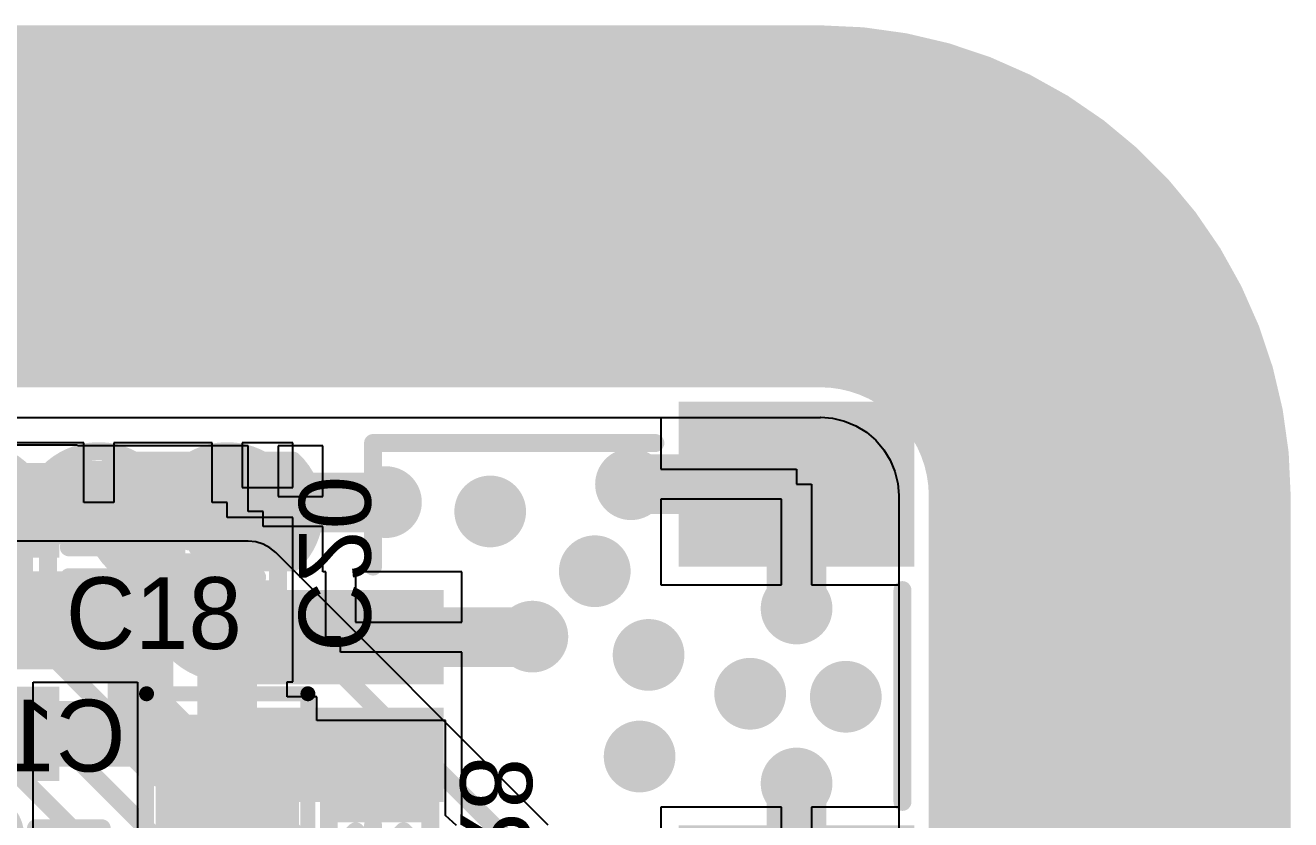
# Model space of a CAD drawing. Extents: x 122.9 to 153, y 141.4 to 165.6.
# Drawn here: x 142.27 to 153.03, y 158.84 to 165.59 of the extents above; entities that cross this region are included whole.
import ezdxf

# ---------------------------------------------------------------- set-up
doc = ezdxf.new("R2010")
doc.units = 0
doc.layers.get('0').update_dxf_attribs({"linetype": 'CONTINUOUS'})
for name, color, linetype in [('BOTTOMLAYER', 5, 'CONTINUOUS'), ('BOTTOMOVERLAY', 54, 'CONTINUOUS'), ('BOTTOMPASTE', 16, 'CONTINUOUS'), ('BOTTOMSOLDER', 6, 'CONTINUOUS'), ('KEEPOUTLAYER', 6, 'CONTINUOUS'), ('MECHANICAL1', 6, 'CONTINUOUS'), ('MECHANICAL2', 216, 'CONTINUOUS'), ('MIDLAYER1', 16, 'CONTINUOUS'), ('MIDLAYER2', 76, 'CONTINUOUS'), ('MULTILAYER', 9, 'CONTINUOUS'), ('TOPLAYER', 1, 'CONTINUOUS'), ('TOPOVERLAY', 2, 'CONTINUOUS'), ('TOPPASTE', 8, 'CONTINUOUS'), ('TOPSOLDER', 216, 'CONTINUOUS')]:
    doc.layers.add(name, color=color, linetype=linetype)

# ---------------------------------------------------------------- blocks, each defined once
blk = doc.blocks.new('C0402_B_22')
at = {"layer": 'BOTTOMLAYER'}
for points in [[(-0.761997, -0.3048), (-0.253997, -0.3048), (-0.761997, 0.3048), (-0.253997, 0.3048)], [(0.253997, -0.3048), (0.761997, -0.3048), (0.253997, 0.3048), (0.761997, 0.3048)]]:
    blk.add_solid(points, dxfattribs=at)
at = {"layer": 'BOTTOMOVERLAY', "const_width": 0.1524}
for points in [[(-0.762005, -0.431795, -0.413008), (-0.762005, 0.431795)], [(0.761995, 0.4318, -0.423003), (0.761995, -0.4318)]]:
    blk.add_lwpolyline(points, format="xyb", dxfattribs=at)
at = {"layer": 'BOTTOMOVERLAY', "const_width": 0.0762}
for points in [[(-0.800105, 0.431795, 1), (-0.723905, 0.431795, 1)], [(-0.800103, 0.431795, 1), (-0.723903, 0.431795, 1)], [(0.723895, 0.4318, 1), (0.800095, 0.4318, 1)], [(0.723903, 0.431797, 1), (0.800103, 0.431797, 1)], [(-0.1651, 0.253997, 1), (-0.0889, 0.253997, 1)], [(0.0889, 0.253997, 1), (0.1651, 0.253997, 1)], [(-0.1651, -0.254, 1), (-0.0889, -0.254, 1)], [(0.0889, -0.254, 1), (0.1651, -0.254, 1)], [(-0.800105, -0.431795, 1), (-0.723905, -0.431795, 1)], [(-0.8001, -0.431792, 1), (-0.7239, -0.431792, 1)], [(0.723895, -0.4318, 1), (0.800095, -0.4318, 1)], [(0.723903, -0.431792, 1), (0.800103, -0.431792, 1)]]:
    blk.add_lwpolyline(points, format="xyb", close=True, dxfattribs=at)
at = {"layer": 'BOTTOMOVERLAY', "const_width": 0.1524}
for points in [[(0.762003, 0.431797), (-0.762003, 0.431795)], [(-0.127, 0.253997), (-0.127, -0.254)], [(0.127, 0.253997), (0.127, -0.254)], [(-0.762, -0.431792), (0.762003, -0.431792)]]:
    blk.add_lwpolyline(points, dxfattribs=at)
at = {"layer": 'BOTTOMPASTE'}
for points in [[(-0.761997, -0.3048), (-0.253997, -0.3048), (-0.761997, 0.3048), (-0.253997, 0.3048)], [(0.253997, -0.3048), (0.761997, -0.3048), (0.253997, 0.3048), (0.761997, 0.3048)]]:
    blk.add_solid(points, dxfattribs=at)
at = {"layer": 'BOTTOMSOLDER'}
for points in [[(-0.863597, -0.4064), (-0.152397, -0.4064), (-0.863597, 0.4064), (-0.152397, 0.4064)], [(0.152397, -0.4064), (0.863597, -0.4064), (0.152397, 0.4064), (0.863597, 0.4064)]]:
    blk.add_solid(points, dxfattribs=at)
blk = doc.blocks.new('C0402_B_24')
at = {"layer": 'BOTTOMLAYER'}
for points in [[(-0.761997, -0.3048), (-0.253997, -0.3048), (-0.761997, 0.3048), (-0.253997, 0.3048)], [(0.253997, -0.3048), (0.761997, -0.3048), (0.253997, 0.3048), (0.761997, 0.3048)]]:
    blk.add_solid(points, dxfattribs=at)
at = {"layer": 'BOTTOMOVERLAY', "const_width": 0.1524}
for points in [[(-0.762003, -0.431792, -0.413008), (-0.762003, 0.431797)], [(0.761995, 0.4318, -0.423003), (0.761995, -0.4318)]]:
    blk.add_lwpolyline(points, format="xyb", dxfattribs=at)
at = {"layer": 'BOTTOMOVERLAY', "const_width": 0.0762}
for points in [[(-0.800103, 0.431797, 1), (-0.723903, 0.431797, 1)], [(-0.8001, 0.4318, 1), (-0.7239, 0.4318, 1)], [(0.723895, 0.4318, 1), (0.800095, 0.4318, 1)], [(0.7239, 0.4318, 1), (0.8001, 0.4318, 1)], [(-0.1651, 0.254, 1), (-0.0889, 0.254, 1)], [(0.0889, 0.254, 1), (0.1651, 0.254, 1)], [(-0.1651, -0.253997, 1), (-0.0889, -0.253997, 1)], [(0.0889, -0.253997, 1), (0.1651, -0.253997, 1)], [(-0.800103, -0.431792, 1), (-0.723903, -0.431792, 1)], [(-0.8001, -0.431795, 1), (-0.7239, -0.431795, 1)], [(0.723895, -0.4318, 1), (0.800095, -0.4318, 1)], [(0.7239, -0.431795, 1), (0.8001, -0.431795, 1)]]:
    blk.add_lwpolyline(points, format="xyb", close=True, dxfattribs=at)
at = {"layer": 'BOTTOMOVERLAY', "const_width": 0.1524}
for points in [[(-0.762, 0.4318), (0.762, 0.4318)], [(-0.127, 0.254), (-0.127, -0.253997)], [(0.127, 0.254), (0.127, -0.253997)], [(-0.762, -0.431795), (0.762, -0.431795)]]:
    blk.add_lwpolyline(points, dxfattribs=at)
at = {"layer": 'BOTTOMPASTE'}
for points in [[(-0.761997, -0.3048), (-0.253997, -0.3048), (-0.761997, 0.3048), (-0.253997, 0.3048)], [(0.253997, -0.3048), (0.761997, -0.3048), (0.253997, 0.3048), (0.761997, 0.3048)]]:
    blk.add_solid(points, dxfattribs=at)
at = {"layer": 'BOTTOMSOLDER'}
for points in [[(-0.863597, -0.4064), (-0.152397, -0.4064), (-0.863597, 0.4064), (-0.152397, 0.4064)], [(0.152397, -0.4064), (0.863597, -0.4064), (0.152397, 0.4064), (0.863597, 0.4064)]]:
    blk.add_solid(points, dxfattribs=at)
blk = doc.blocks.new('C0402_B_29')
at = {"layer": 'BOTTOMLAYER'}
for points in [[(-0.761997, -0.3048), (-0.253997, -0.3048), (-0.761997, 0.3048), (-0.253997, 0.3048)], [(0.253995, -0.3048), (0.761995, -0.3048), (0.253995, 0.3048), (0.761995, 0.3048)]]:
    blk.add_solid(points, dxfattribs=at)
at = {"layer": 'BOTTOMOVERLAY', "const_width": 0.1524}
for points in [[(-0.762008, -0.431792, -0.413008), (-0.762008, 0.431797)], [(0.761995, 0.431803, -0.423003), (0.761995, -0.431797)]]:
    blk.add_lwpolyline(points, format="xyb", dxfattribs=at)
at = {"layer": 'BOTTOMOVERLAY', "const_width": 0.0762}
for points in [[(-0.800108, 0.431797, 1), (-0.723908, 0.431797, 1)], [(-0.800103, 0.4318, 1), (-0.723903, 0.4318, 1)], [(0.723892, 0.4318, 1), (0.800092, 0.4318, 1)], [(0.723895, 0.431803, 1), (0.800095, 0.431803, 1)], [(-0.1651, 0.254, 1), (-0.0889, 0.254, 1)], [(0.088903, 0.254, 1), (0.165103, 0.254, 1)], [(-0.1651, -0.254, 1), (-0.0889, -0.254, 1)], [(0.088903, -0.254, 1), (0.165103, -0.254, 1)], [(-0.800108, -0.431792, 1), (-0.723908, -0.431792, 1)], [(-0.8001, -0.431792, 1), (-0.7239, -0.431792, 1)], [(0.723895, -0.431797, 1), (0.800095, -0.431797, 1)], [(0.7239, -0.431792, 1), (0.8001, -0.431792, 1)]]:
    blk.add_lwpolyline(points, format="xyb", close=True, dxfattribs=at)
at = {"layer": 'BOTTOMOVERLAY', "const_width": 0.1524}
for points in [[(-0.762003, 0.4318), (0.761992, 0.4318)], [(-0.127, 0.254), (-0.127, -0.254)], [(0.127003, 0.254), (0.127003, -0.254)], [(-0.762, -0.431792), (0.762, -0.431792)]]:
    blk.add_lwpolyline(points, dxfattribs=at)
at = {"layer": 'BOTTOMPASTE'}
for points in [[(-0.761997, -0.3048), (-0.253997, -0.3048), (-0.761997, 0.3048), (-0.253997, 0.3048)], [(0.253995, -0.3048), (0.761995, -0.3048), (0.253995, 0.3048), (0.761995, 0.3048)]]:
    blk.add_solid(points, dxfattribs=at)
at = {"layer": 'BOTTOMSOLDER'}
for points in [[(-0.863597, -0.4064), (-0.152397, -0.4064), (-0.863597, 0.4064), (-0.152397, 0.4064)], [(0.152395, -0.4064), (0.863595, -0.4064), (0.152395, 0.4064), (0.863595, 0.4064)]]:
    blk.add_solid(points, dxfattribs=at)
blk = doc.blocks.new('L0603_B_36')
at = {"layer": 'BOTTOMLAYER'}
for points in [[(-1.2192, -0.508), (-0.3048, -0.508), (-1.2192, 0.508), (-0.3048, 0.508)], [(0.3048, -0.508), (1.2192, -0.508), (0.3048, 0.508), (1.2192, 0.508)]]:
    blk.add_solid(points, dxfattribs=at)
at = {"layer": 'BOTTOMOVERLAY', "const_width": 0.127}
for points in [[(-1.4986, -0.6858), (-1.4986, 0.685805)], [(-0.253997, 0.685803), (-1.4986, 0.685805)], [(0.254, 0.685803), (1.4986, 0.685805)], [(1.4986, -0.6858), (1.4986, 0.685805)], [(-0.254, -0.6858), (-1.4986, -0.6858)], [(1.4986, -0.6858), (0.254003, -0.6858)]]:
    blk.add_lwpolyline(points, dxfattribs=at)
at = {"layer": 'BOTTOMOVERLAY'}
for points, const_width in [([(-1.53035, 0.685805, 1), (-1.46685, 0.685805, 1)], 0.0635), ([(-1.53035, 0.685805, 1), (-1.46685, 0.685805, 1)], 0.0635), ([(-0.285747, 0.685803, 1), (-0.222247, 0.685803, 1)], 0.0635), ([(0.22225, 0.685803, 1), (0.28575, 0.685803, 1)], 0.0635), ([(1.46685, 0.685805, 1), (1.53035, 0.685805, 1)], 0.0635), ([(1.46685, 0.685805, 1), (1.53035, 0.685805, 1)], 0.0635), ([(0.083843, 0.268508, 1), (0.160043, 0.268508, 1)], 0.0762), ([(0.083843, 0.031486, 1), (0.160043, 0.031486, 1)], 0.0762), ([(0.083843, -0.031488, 1), (0.160043, -0.031488, 1)], 0.0762), ([(0.083843, -0.268511, 1), (0.160043, -0.268511, 1)], 0.0762), ([(-1.53035, -0.6858, 1), (-1.46685, -0.6858, 1)], 0.0635), ([(-1.53035, -0.6858, 1), (-1.46685, -0.6858, 1)], 0.0635), ([(-0.28575, -0.6858, 1), (-0.22225, -0.6858, 1)], 0.0635), ([(0.222253, -0.6858, 1), (0.285753, -0.6858, 1)], 0.0635), ([(1.46685, -0.6858, 1), (1.53035, -0.6858, 1)], 0.0635), ([(1.46685, -0.6858, 1), (1.53035, -0.6858, 1)], 0.0635)]:
    blk.add_lwpolyline(points, format="xyb", close=True, dxfattribs=dict(at, const_width=const_width))
at = {"layer": 'BOTTOMOVERLAY', "const_width": 0.1524}
for points in [[(0.121943, 0.031486, -2.04157), (0.121943, 0.268508)], [(0.121943, -0.268511, -2.04157), (0.121943, -0.031488)]]:
    blk.add_lwpolyline(points, format="xyb", dxfattribs=at)
at = {"layer": 'BOTTOMPASTE'}
for points in [[(-1.2192, -0.508), (-0.3048, -0.508), (-1.2192, 0.508), (-0.3048, 0.508)], [(0.3048, -0.508), (1.2192, -0.508), (0.3048, 0.508), (1.2192, 0.508)]]:
    blk.add_solid(points, dxfattribs=at)
at = {"layer": 'BOTTOMSOLDER'}
for points in [[(-1.3208, -0.6096), (-0.2032, -0.6096), (-1.3208, 0.6096), (-0.2032, 0.6096)], [(0.2032, -0.6096), (1.3208, -0.6096), (0.2032, 0.6096), (1.3208, 0.6096)]]:
    blk.add_solid(points, dxfattribs=at)
blk = doc.blocks.new('R0402_B_39')
at = {"layer": 'BOTTOMLAYER'}
for points in [[(-0.762, -0.304803), (-0.254, -0.304803), (-0.762, 0.304797), (-0.254, 0.304797)], [(0.254, -0.304803), (0.762, -0.304803), (0.254, 0.304797), (0.762, 0.304797)]]:
    blk.add_solid(points, dxfattribs=at)
at = {"layer": 'BOTTOMOVERLAY', "const_width": 0.1524}
for points in [[(-0.888997, -0.431795), (-0.889, 0.431797)], [(0.889, 0.431797), (-0.889, 0.431797)], [(-0.0762, 0.203197), (0.1524, 0.431797)], [(0.888997, -0.431795), (0.889, 0.431797)], [(0.127, -0.000003), (-0.0762, 0.203197)], [(-0.0762, -0.203203), (0.127, -0.000003)], [(0.152397, -0.4318), (-0.0762, -0.203203)], [(0.888997, -0.431795), (-0.888997, -0.431795)]]:
    blk.add_lwpolyline(points, dxfattribs=at)
at = {"layer": 'BOTTOMOVERLAY', "const_width": 0.0762}
for points in [[(-0.9271, 0.431797, 1), (-0.8509, 0.431797, 1)], [(-0.9271, 0.431797, 1), (-0.8509, 0.431797, 1)], [(0.1143, 0.431797, 1), (0.1905, 0.431797, 1)], [(0.8509, 0.431797, 1), (0.9271, 0.431797, 1)], [(0.8509, 0.431797, 1), (0.9271, 0.431797, 1)], [(-0.1143, 0.203197, 1), (-0.0381, 0.203197, 1)], [(-0.1143, 0.203197, 1), (-0.0381, 0.203197, 1)], [(0.0889, -0.000003, 1), (0.1651, -0.000003, 1)], [(0.0889, -0.000003, 1), (0.1651, -0.000003, 1)], [(-0.1143, -0.203203, 1), (-0.0381, -0.203203, 1)], [(-0.1143, -0.203203, 1), (-0.0381, -0.203203, 1)], [(-0.927097, -0.431795, 1), (-0.850897, -0.431795, 1)], [(-0.927097, -0.431795, 1), (-0.850897, -0.431795, 1)], [(0.114297, -0.4318, 1), (0.190497, -0.4318, 1)], [(0.850897, -0.431795, 1), (0.927097, -0.431795, 1)], [(0.850897, -0.431795, 1), (0.927097, -0.431795, 1)]]:
    blk.add_lwpolyline(points, format="xyb", close=True, dxfattribs=at)
at = {"layer": 'BOTTOMPASTE'}
for points in [[(-0.762, -0.304803), (-0.254, -0.304803), (-0.762, 0.304797), (-0.254, 0.304797)], [(0.254, -0.304803), (0.762, -0.304803), (0.254, 0.304797), (0.762, 0.304797)]]:
    blk.add_solid(points, dxfattribs=at)
at = {"layer": 'BOTTOMSOLDER'}
for points in [[(-0.8636, -0.406403), (-0.1524, -0.406403), (-0.8636, 0.406397), (-0.1524, 0.406397)], [(0.1524, -0.406403), (0.8636, -0.406403), (0.1524, 0.406397), (0.8636, 0.406397)]]:
    blk.add_solid(points, dxfattribs=at)
blk = doc.blocks.new('SOT23_5_44')
at = {"layer": 'TOPLAYER'}
for points in [[(-1.899996, 1.25), (-1.899996, 0.650001), (-0.899998, 1.25), (-0.899998, 0.650001)], [(0.899998, 1.25), (0.899998, 0.650001), (1.899996, 1.25), (1.899996, 0.650001)], [(-1.899996, 0.299999), (-1.899996, -0.299999), (-0.899998, 0.299999), (-0.899998, -0.299999)], [(-1.899996, -0.650001), (-1.899996, -1.25), (-0.899998, -0.650001), (-0.899998, -1.25)], [(0.899998, -0.650001), (0.899998, -1.25), (1.899996, -0.650001), (1.899996, -1.25)]]:
    blk.add_solid(points, dxfattribs=at)
at = {"layer": 'TOPOVERLAY'}
for points, const_width in [([(-1.143, 1.8034, 1), (-1.6002, 1.8034, 1)], 0.2), ([(-1.6502, 1.8034, 1), (-1.5502, 1.8034, 1)], 0.1), ([(-1.193, 1.8034, 1), (-1.093, 1.8034, 1)], 0.1), ([(-0.699999, 1.5, 1), (-0.599999, 1.5, 1)], 0.1), ([(-0.699999, 1.5, 1), (-0.599999, 1.5, 1)], 0.1), ([(0.599999, 1.5, 1), (0.699999, 1.5, 1)], 0.1), ([(0.599999, 1.5, 1), (0.699999, 1.5, 1)], 0.1), ([(-0.699999, -1.5, 1), (-0.599999, -1.5, 1)], 0.1), ([(-0.699999, -1.5, 1), (-0.599999, -1.5, 1)], 0.1), ([(0.599999, -1.5, 1), (0.699999, -1.5, 1)], 0.1), ([(0.599999, -1.5, 1), (0.699999, -1.5, 1)], 0.1)]:
    blk.add_lwpolyline(points, format="xyb", close=True, dxfattribs=dict(at, const_width=const_width))
at = {"layer": 'TOPOVERLAY', "const_width": 0.2}
for points in [[(0.649999, 1.5), (-0.649999, 1.5)], [(-0.649999, 1.5), (-0.649999, -1.5)], [(0.649999, 1.5), (0.649999, -1.5)], [(0.649999, -1.5), (-0.649999, -1.5)]]:
    blk.add_lwpolyline(points, dxfattribs=at)
at = {"layer": 'TOPPASTE'}
for points in [[(-1.899996, 1.25), (-1.899996, 0.650001), (-0.899998, 1.25), (-0.899998, 0.650001)], [(0.899998, 1.25), (0.899998, 0.650001), (1.899996, 1.25), (1.899996, 0.650001)], [(-1.899996, 0.299999), (-1.899996, -0.299999), (-0.899998, 0.299999), (-0.899998, -0.299999)], [(-1.899996, -0.650001), (-1.899996, -1.25), (-0.899998, -0.650001), (-0.899998, -1.25)], [(0.899998, -0.650001), (0.899998, -1.25), (1.899996, -0.650001), (1.899996, -1.25)]]:
    blk.add_solid(points, dxfattribs=at)
at = {"layer": 'TOPSOLDER'}
for points in [[(-2.001596, 1.3516), (-2.001596, 0.548401), (-0.798398, 1.3516), (-0.798398, 0.548401)], [(0.798398, 1.3516), (0.798398, 0.548401), (2.001596, 1.3516), (2.001596, 0.548401)], [(-2.001596, 0.401599), (-2.001596, -0.401599), (-0.798398, 0.401599), (-0.798398, -0.401599)], [(-2.001596, -0.548401), (-2.001596, -1.3516), (-0.798398, -0.548401), (-0.798398, -1.3516)], [(0.798398, -0.548401), (0.798398, -1.3516), (2.001596, -0.548401), (2.001596, -1.3516)]]:
    blk.add_solid(points, dxfattribs=at)
blk = doc.blocks.new('LED_0402_46')
at = {"layer": 'TOPLAYER'}
for points in [[(-0.761997, -0.3048), (-0.253997, -0.3048), (-0.761997, 0.3048), (-0.253997, 0.3048)], [(0.253997, -0.3048), (0.761997, -0.3048), (0.253997, 0.3048), (0.761997, 0.3048)]]:
    blk.add_solid(points, dxfattribs=at)
at = {"layer": 'TOPOVERLAY'}
for points, const_width in [([(-0.889, 0.4318), (-0.889, -0.4318)], 0.1524), ([(-0.3302, 0.4318), (-0.889, 0.4318)], 0.1524), ([(0.889, 0.4318), (0.3302, 0.4318)], 0.1524), ([(0.889, 0.4318), (0.889, -0.4318)], 0.1524), ([(-0.1016, 0.1778), (-0.1016, -0.1778)], 0.0762), ([(0.0889, -0.0127), (-0.1016, 0.1778)], 0.0762), ([(0.1016, 0.2032), (0.1016, 0)], 0.0762), ([(0.0889, 0.0127), (-0.1016, -0.1778)], 0.0762), ([(0.1016, 0), (0.1016, -0.2032)], 0.0762), ([(-0.3302, -0.4318), (-0.889, -0.4318)], 0.1524), ([(0.889, -0.4318), (0.3302, -0.4318)], 0.1524)]:
    blk.add_lwpolyline(points, dxfattribs=dict(at, const_width=const_width))
for points, const_width in [([(-0.9271, 0.4318, 1), (-0.8509, 0.4318, 1)], 0.0762), ([(-0.9271, 0.4318, 1), (-0.8509, 0.4318, 1)], 0.0762), ([(-0.3683, 0.4318, 1), (-0.2921, 0.4318, 1)], 0.0762), ([(0.2921, 0.4318, 1), (0.3683, 0.4318, 1)], 0.0762), ([(0.8509, 0.4318, 1), (0.9271, 0.4318, 1)], 0.0762), ([(0.8509, 0.4318, 1), (0.9271, 0.4318, 1)], 0.0762), ([(-0.12065, 0.1778, 1), (-0.08255, 0.1778, 1)], 0.0381), ([(-0.12065, 0.1778, 1), (-0.08255, 0.1778, 1)], 0.0381), ([(0.08255, 0.2032, 1), (0.12065, 0.2032, 1)], 0.0381), ([(0.06985, 0.0127, 1), (0.10795, 0.0127, 1)], 0.0381), ([(0.06985, -0.0127, 1), (0.10795, -0.0127, 1)], 0.0381), ([(0.08255, 0, 1), (0.12065, 0, 1)], 0.0381), ([(0.08255, 0, 1), (0.12065, 0, 1)], 0.0381), ([(-0.12065, -0.1778, 1), (-0.08255, -0.1778, 1)], 0.0381), ([(-0.12065, -0.1778, 1), (-0.08255, -0.1778, 1)], 0.0381), ([(0.08255, -0.2032, 1), (0.12065, -0.2032, 1)], 0.0381), ([(-0.9271, -0.4318, 1), (-0.8509, -0.4318, 1)], 0.0762), ([(-0.9271, -0.4318, 1), (-0.8509, -0.4318, 1)], 0.0762), ([(-0.3683, -0.4318, 1), (-0.2921, -0.4318, 1)], 0.0762), ([(0.2921, -0.4318, 1), (0.3683, -0.4318, 1)], 0.0762), ([(0.8509, -0.4318, 1), (0.9271, -0.4318, 1)], 0.0762), ([(0.8509, -0.4318, 1), (0.9271, -0.4318, 1)], 0.0762)]:
    blk.add_lwpolyline(points, format="xyb", close=True, dxfattribs=dict(at, const_width=const_width))
at = {"layer": 'TOPPASTE'}
for points in [[(-0.761997, -0.3048), (-0.253997, -0.3048), (-0.761997, 0.3048), (-0.253997, 0.3048)], [(0.253997, -0.3048), (0.761997, -0.3048), (0.253997, 0.3048), (0.761997, 0.3048)]]:
    blk.add_solid(points, dxfattribs=at)
at = {"layer": 'TOPSOLDER'}
for points in [[(-0.863597, -0.4064), (-0.152397, -0.4064), (-0.863597, 0.4064), (-0.152397, 0.4064)], [(0.152397, -0.4064), (0.863597, -0.4064), (0.152397, 0.4064), (0.863597, 0.4064)]]:
    blk.add_solid(points, dxfattribs=at)
blk = doc.blocks.new('C0402_49')
at = {"layer": 'TOPLAYER'}
for points in [[(-0.761997, -0.3048), (-0.253997, -0.3048), (-0.761997, 0.3048), (-0.253997, 0.3048)], [(0.253997, -0.3048), (0.761997, -0.3048), (0.253997, 0.3048), (0.761997, 0.3048)]]:
    blk.add_solid(points, dxfattribs=at)
at = {"layer": 'TOPOVERLAY', "const_width": 0.1524}
for points in [[(-0.762003, -0.431797, -0.413008), (-0.762003, 0.431792)], [(0.761995, 0.4318, -0.423003), (0.761995, -0.4318)]]:
    blk.add_lwpolyline(points, format="xyb", dxfattribs=at)
at = {"layer": 'TOPOVERLAY', "const_width": 0.0762}
for points in [[(-0.800103, 0.431792, 1), (-0.723903, 0.431792, 1)], [(-0.8001, 0.431795, 1), (-0.7239, 0.431795, 1)], [(0.723895, 0.4318, 1), (0.800095, 0.4318, 1)], [(0.7239, 0.431795, 1), (0.8001, 0.431795, 1)], [(-0.1651, 0.254, 1), (-0.0889, 0.254, 1)], [(0.0889, 0.254, 1), (0.1651, 0.254, 1)], [(-0.1651, -0.254, 1), (-0.0889, -0.254, 1)], [(0.0889, -0.254, 1), (0.1651, -0.254, 1)], [(-0.800103, -0.431797, 1), (-0.723903, -0.431797, 1)], [(-0.8001, -0.4318, 1), (-0.7239, -0.4318, 1)], [(0.723895, -0.4318, 1), (0.800095, -0.4318, 1)], [(0.7239, -0.4318, 1), (0.8001, -0.4318, 1)]]:
    blk.add_lwpolyline(points, format="xyb", close=True, dxfattribs=at)
at = {"layer": 'TOPOVERLAY', "const_width": 0.1524}
for points in [[(-0.762, 0.431795), (0.762, 0.431795)], [(-0.127, -0.254), (-0.127, 0.254)], [(0.127, -0.254), (0.127, 0.254)], [(-0.762, -0.4318), (0.762, -0.4318)]]:
    blk.add_lwpolyline(points, dxfattribs=at)
at = {"layer": 'TOPPASTE'}
for points in [[(-0.761997, -0.3048), (-0.253997, -0.3048), (-0.761997, 0.3048), (-0.253997, 0.3048)], [(0.253997, -0.3048), (0.761997, -0.3048), (0.253997, 0.3048), (0.761997, 0.3048)]]:
    blk.add_solid(points, dxfattribs=at)
at = {"layer": 'TOPSOLDER'}
for points in [[(-0.863597, -0.4064), (-0.152397, -0.4064), (-0.863597, 0.4064), (-0.152397, 0.4064)], [(0.152397, -0.4064), (0.863597, -0.4064), (0.152397, 0.4064), (0.863597, 0.4064)]]:
    blk.add_solid(points, dxfattribs=at)
blk = doc.blocks.new('SIP2PL_1MM_SMT_50')
at = {"layer": 'TOPLAYER'}
for points in [[(-2.399998, 1.100003), (-1.2, 1.100003), (-2.399998, 2.899999), (-1.2, 2.899999)], [(1.2, 1.100003), (2.399998, 1.100003), (1.2, 2.899999), (2.399998, 2.899999)], [(-0.799998, -2.649997), (-0.2, -2.649997), (-0.799998, -1.099998), (-0.2, -1.099998)], [(0.200002, -2.65), (0.800001, -2.65), (0.200002, -1.1), (0.800001, -1.1)]]:
    blk.add_solid(points, dxfattribs=at)
at = {"layer": 'TOPOVERLAY', "const_width": 0.1524}
for points in [[(0.900001, 2.899999), (-0.900001, 2.899999)], [(-2.150001, -1.599999), (-2.150001, 0.800003)], [(2.150001, -1.599999), (2.150001, 0.800003)], [(-1.1, -1.599999), (-2.150001, -1.599999)], [(2.150001, -1.599999), (1.1, -1.599999)]]:
    blk.add_lwpolyline(points, dxfattribs=at)
at = {"layer": 'TOPOVERLAY'}
for points, const_width in [([(-0.938101, 2.899999, 1), (-0.861901, 2.899999, 1)], 0.0762), ([(0.861901, 2.899999, 1), (0.938101, 2.899999, 1)], 0.0762), ([(-2.188101, 0.800003, 1), (-2.111901, 0.800003, 1)], 0.0762), ([(2.111901, 0.800003, 1), (2.188101, 0.800003, 1)], 0.0762), ([(-2.188101, -1.599999, 1), (-2.111901, -1.599999, 1)], 0.0762), ([(-2.188101, -1.599999, 1), (-2.111901, -1.599999, 1)], 0.0762), ([(-1.1381, -1.599999, 1), (-1.0619, -1.599999, 1)], 0.0762), ([(1.0619, -1.599999, 1), (1.1381, -1.599999, 1)], 0.0762), ([(2.111901, -1.599999, 1), (2.188101, -1.599999, 1)], 0.0762), ([(2.111901, -1.599999, 1), (2.188101, -1.599999, 1)], 0.0762), ([(2.0828, -2.3114, 1), (1.282802, -2.3114, 1)], 0.2), ([(1.232802, -2.3114, 1), (1.332801, -2.3114, 1)], 0.1), ([(2.0328, -2.3114, 1), (2.1328, -2.3114, 1)], 0.1)]:
    blk.add_lwpolyline(points, format="xyb", close=True, dxfattribs=dict(at, const_width=const_width))
at = {"layer": 'TOPPASTE'}
for points in [[(-2.399998, 1.100003), (-1.2, 1.100003), (-2.399998, 2.899999), (-1.2, 2.899999)], [(1.2, 1.100003), (2.399998, 1.100003), (1.2, 2.899999), (2.399998, 2.899999)], [(-0.799998, -2.649997), (-0.2, -2.649997), (-0.799998, -1.099998), (-0.2, -1.099998)], [(0.200002, -2.65), (0.800001, -2.65), (0.200002, -1.1), (0.800001, -1.1)]]:
    blk.add_solid(points, dxfattribs=at)
at = {"layer": 'TOPSOLDER'}
for points in [[(-2.501598, 0.998403), (-1.0984, 0.998403), (-2.501598, 3.001599), (-1.0984, 3.001599)], [(1.0984, 0.998403), (2.501598, 0.998403), (1.0984, 3.001599), (2.501598, 3.001599)], [(-0.901598, -2.751597), (-0.0984, -2.751597), (-0.901598, -0.998398), (-0.0984, -0.998398)], [(0.098402, -2.7516), (0.901601, -2.7516), (0.098402, -0.9984), (0.901601, -0.9984)]]:
    blk.add_solid(points, dxfattribs=at)

msp = doc.modelspace()

# ---------------------------------------------------------------- linework, layer by layer
at = {"layer": 'BOTTOMLAYER'}
for p, q in [((130.026001, 162.258205), (149.026001, 162.258205)), ((149.026001, 162.258205), (149.032323, 162.258827)), ((149.032323, 162.258827), (149.130708, 162.251085)), ((149.130708, 162.251085), (149.232833, 162.226567)), ((149.232833, 162.226567), (149.329866, 162.186374)), ((149.329866, 162.186374), (149.419419, 162.131494)), ((149.419419, 162.131494), (149.499284, 162.063285)), ((142.767401, 162.042599), (141.954601, 162.042599)), ((142.767401, 161.534345), (142.767401, 162.042599)), ((143.453201, 162.042599), (143.021401, 162.042599)), ((143.021401, 162.042599), (143.021401, 161.534345)), ((143.453201, 162.042597), (143.453201, 162.042599)), ((143.859601, 162.042597), (143.453201, 162.042597)), ((143.859601, 161.534343), (143.859601, 162.042597)), ((144.545401, 162.042597), (144.113601, 162.042597)), ((144.113601, 162.042597), (144.113601, 161.661597)), ((144.545401, 161.661597), (144.545401, 162.042597)), ((149.499284, 162.063285), (149.567494, 161.98342)), ((149.567494, 161.98342), (149.622373, 161.893867)), ((149.622373, 161.893867), (149.662566, 161.796834)), ((149.662566, 161.796834), (149.687084, 161.694708)), ((144.113601, 161.661597), (144.545401, 161.661597)), ((149.687084, 161.694708), (149.694826, 161.596324)), ((149.694826, 161.596324), (149.694204, 161.590002)), ((149.694204, 161.590002), (149.694204, 155.758797)), ((143.021401, 161.534345), (142.767401, 161.534345)), ((143.986347, 161.534343), (143.859601, 161.534343)), ((143.986347, 161.407597), (143.986347, 161.534343)), ((144.545401, 161.407597), (143.986347, 161.407597)), ((144.545401, 161.026597), (144.545401, 161.407597)), ((144.545401, 160.010605), (144.545401, 161.026597)), ((142.338059, 158.562058), (142.338059, 160.008146)), ((142.338059, 160.008146), (143.224598, 160.008146)), ((143.224598, 160.008146), (143.224598, 159.883599)), ((144.497059, 159.883602), (144.497059, 160.010605)), ((144.497059, 160.010605), (144.545401, 160.010605)), ((143.224598, 159.883599), (143.224601, 159.883599)), ((143.224601, 159.883599), (143.224601, 158.461205)), ((144.748601, 159.883602), (144.497059, 159.883602)), ((144.748601, 159.680402), (144.748601, 159.883602)), ((145.840798, 159.680402), (144.748601, 159.680402)), ((145.840798, 158.875664), (145.840798, 159.680402)), ((145.9349, 158.790373), (145.840798, 158.875664))]:
    msp.add_line(p, q, dxfattribs=at)
for points, const_width in [([(147.2662, 161.690002, 1), (147.571, 161.690002, 1)], 0.3048), ([(142.767401, 161.534599, 1), (143.021401, 161.534599, 1)], 0.254), ([(142.767401, 161.534599, 1), (143.021401, 161.534599, 1)], 0.254), ([(143.859598, 161.534599, 1), (144.113598, 161.534599, 1)], 0.254), ([(143.859598, 161.534599, 1), (144.113598, 161.534599, 1)], 0.254), ([(143.859601, 161.534597, 1), (144.113601, 161.534597, 1)], 0.254), ([(143.859601, 161.534597, 1), (144.113601, 161.534597, 1)], 0.254), ([(145.1834, 161.537602, 1), (145.4882, 161.537602, 1)], 0.3048), ([(145.205795, 161.534597, 1), (145.459795, 161.534597, 1)], 0.254), ([(145.205795, 161.534597, 1), (145.459795, 161.534597, 1)], 0.254), ([(145.205801, 161.534602, 1), (145.459801, 161.534602, 1)], 0.254), ([(146.069401, 161.458402, 1), (146.374201, 161.458402, 1)], 0.3048), ([(146.958401, 160.950402, 1), (147.263201, 160.950402, 1)], 0.3048), ([(148.673602, 160.633603, 1), (148.978402, 160.633603, 1)], 0.3048), ([(142.767401, 160.518605, 1), (143.021401, 160.518605, 1)], 0.254), ([(142.767401, 160.518605, 1), (143.021401, 160.518605, 1)], 0.254), ([(143.859601, 160.518605, 1), (144.113601, 160.518605, 1)], 0.254), ([(143.859601, 160.518605, 1), (144.113601, 160.518605, 1)], 0.254), ([(146.428, 160.394602, 1), (146.7328, 160.394602, 1)], 0.3048), ([(147.415601, 160.239202, 1), (147.720401, 160.239202, 1)], 0.3048), ([(148.279201, 159.909002, 1), (148.584001, 159.909002, 1)], 0.3048), ([(149.092001, 159.883602, 1), (149.396801, 159.883602, 1)], 0.3048), ([(147.339401, 159.375602, 1), (147.644201, 159.375602, 1)], 0.3048), ([(143.859601, 159.172402, 1), (144.113601, 159.172402, 1)], 0.254), ([(148.673602, 159.146403, 1), (148.978402, 159.146403, 1)], 0.3048), ([(143.910401, 159.172402, 1), (144.062801, 159.172402, 1)], 0.1524), ([(145.205798, 159.172402, 1), (145.358198, 159.172402, 1)], 0.1524)]:
    msp.add_lwpolyline(points, format="xyb", close=True, dxfattribs=dict(at, const_width=const_width))
for points, const_width in [([(141.827601, 161.534599), (142.894401, 161.534599)], 0.508), ([(142.894401, 161.534599), (143.986598, 161.534599)], 0.508), ([(143.986598, 161.534599), (143.986601, 161.534597)], 0.508), ([(143.986601, 161.534597), (145.332795, 161.534597)], 0.508), ([(145.332795, 161.534597), (145.332801, 161.534602)], 0.508), ([(141.827601, 160.518605), (142.894401, 160.518605)], 0.508), ([(142.894401, 160.518605), (143.986601, 160.518605)], 0.508), ([(143.986601, 159.172402), (143.986601, 160.518605)], 0.508), ([(143.986601, 159.172402), (145.281998, 159.172402)], 0.3048)]:
    msp.add_lwpolyline(points, dxfattribs=dict(at, const_width=const_width))
at = {"layer": 'KEEPOUTLAYER', "const_width": 0.1524}
for points in [[(130.026001, 162.590002), (149.026001, 162.590002)], [(150.026002, 148.590003), (150.026002, 161.590002)]]:
    msp.add_lwpolyline(points, dxfattribs=at)
at = {"layer": 'KEEPOUTLAYER', "const_width": 0.0762}
for points in [[(148.987901, 162.590002, 1), (149.064101, 162.590002, 1)], [(148.987901, 162.590002, 1), (149.064101, 162.590002, 1)], [(149.987902, 161.590002, 1), (150.064102, 161.590002, 1)], [(149.987902, 161.590002, 1), (150.064102, 161.590002, 1)]]:
    msp.add_lwpolyline(points, format="xyb", close=True, dxfattribs=at)
at = {"layer": 'KEEPOUTLAYER', "const_width": 0.1524}
msp.add_lwpolyline([(149.026001, 162.590002, -0.414214), (150.026002, 161.590002)], format="xyb", dxfattribs=at)
at = {"layer": 'MECHANICAL1', "const_width": 0.1524}
for points in [[(130.026001, 162.590002), (149.026001, 162.590002)], [(150.026002, 148.590003), (150.026002, 161.590002)]]:
    msp.add_lwpolyline(points, dxfattribs=at)
at = {"layer": 'MECHANICAL1', "const_width": 0.0762}
for points in [[(148.987901, 162.590002, 1), (149.064101, 162.590002, 1)], [(148.987901, 162.590002, 1), (149.064101, 162.590002, 1)], [(149.987902, 161.590002, 1), (150.064102, 161.590002, 1)], [(149.987902, 161.590002, 1), (150.064102, 161.590002, 1)]]:
    msp.add_lwpolyline(points, format="xyb", close=True, dxfattribs=at)
at = {"layer": 'MECHANICAL1', "const_width": 0.1524}
msp.add_lwpolyline([(149.026001, 162.590002, -0.414214), (150.026002, 161.590002)], format="xyb", dxfattribs=at)
at = {"layer": 'MECHANICAL2', "const_width": 2.999999}
for points in [[(142.026, 164.090002), (149.026001, 164.090002)], [(151.526001, 157.590002), (151.526001, 161.590002)]]:
    msp.add_lwpolyline(points, dxfattribs=at)
at = {"layer": 'MECHANICAL2', "const_width": 1.5}
for points in [[(141.276001, 164.090002, 1), (142.775998, 164.090002, 1)], [(148.276003, 164.090002, 1), (149.776, 164.090002, 1)], [(148.276003, 164.090002, 1), (149.776, 164.090002, 1)], [(150.776003, 161.590002, 1), (152.276, 161.590002, 1)], [(150.776003, 161.590002, 1), (152.276, 161.590002, 1)], [(150.776003, 157.590002, 1), (152.276, 157.590002, 1)]]:
    msp.add_lwpolyline(points, format="xyb", close=True, dxfattribs=at)
at = {"layer": 'MECHANICAL2', "const_width": 2.999999}
msp.add_lwpolyline([(149.026001, 164.090002, -0.414214), (151.526001, 161.590002)], format="xyb", dxfattribs=at)
at = {"layer": 'MIDLAYER1'}
for p, q in [((130.026001, 162.258205), (149.026001, 162.258205)), ((149.026001, 162.258205), (149.032323, 162.258827)), ((149.032323, 162.258827), (149.130708, 162.251085)), ((149.130708, 162.251085), (149.232833, 162.226567)), ((149.232833, 162.226567), (149.329866, 162.186374)), ((149.329866, 162.186374), (149.419419, 162.131494)), ((149.419419, 162.131494), (149.499284, 162.063285)), ((149.499284, 162.063285), (149.567494, 161.98342)), ((149.567494, 161.98342), (149.622373, 161.893867)), ((149.622373, 161.893867), (149.662566, 161.796834)), ((149.662566, 161.796834), (149.687084, 161.694708)), ((149.687084, 161.694708), (149.694826, 161.596324)), ((149.694826, 161.596324), (149.694204, 161.590002)), ((149.694204, 161.590002), (149.694204, 155.758797))]:
    msp.add_line(p, q, dxfattribs=at)
at = {"layer": 'MIDLAYER1', "const_width": 0.3048}
for points in [[(147.2662, 161.690002, 1), (147.571, 161.690002, 1)], [(145.1834, 161.537602, 1), (145.4882, 161.537602, 1)], [(146.069401, 161.458402, 1), (146.374201, 161.458402, 1)], [(146.958401, 160.950402, 1), (147.263201, 160.950402, 1)], [(148.673602, 160.633603, 1), (148.978402, 160.633603, 1)], [(146.428, 160.394602, 1), (146.7328, 160.394602, 1)], [(147.415601, 160.239202, 1), (147.720401, 160.239202, 1)], [(148.279201, 159.909002, 1), (148.584001, 159.909002, 1)], [(149.092001, 159.883602, 1), (149.396801, 159.883602, 1)], [(147.339401, 159.375602, 1), (147.644201, 159.375602, 1)], [(148.673602, 159.146403, 1), (148.978402, 159.146403, 1)]]:
    msp.add_lwpolyline(points, format="xyb", close=True, dxfattribs=at)
at = {"layer": 'MIDLAYER2'}
for p, q in [((130.026001, 162.258205), (149.026001, 162.258205)), ((149.026001, 162.258205), (149.032323, 162.258827)), ((149.032323, 162.258827), (149.130708, 162.251085)), ((149.130708, 162.251085), (149.232833, 162.226567)), ((149.232833, 162.226567), (149.329866, 162.186374)), ((149.329866, 162.186374), (149.419419, 162.131494)), ((149.419419, 162.131494), (149.499284, 162.063285)), ((149.499284, 162.063285), (149.567494, 161.98342)), ((149.567494, 161.98342), (149.622373, 161.893867)), ((149.622373, 161.893867), (149.662566, 161.796834)), ((149.662566, 161.796834), (149.687084, 161.694708)), ((149.687084, 161.694708), (149.694826, 161.596324)), ((149.694826, 161.596324), (149.694204, 161.590002)), ((149.694204, 161.590002), (149.694204, 155.758797)), ((144.164401, 161.206), (141.575701, 161.206)), ((144.22913, 161.199624), (144.164401, 161.206)), ((144.291375, 161.180742), (144.22913, 161.199624)), ((144.348738, 161.150082), (144.291375, 161.180742)), ((144.399018, 161.108819), (144.348738, 161.150082)), ((146.715292, 158.792542), (144.399018, 161.108819))]:
    msp.add_line(p, q, dxfattribs=at)
for points, const_width in [([(147.2662, 161.690002, 1), (147.571, 161.690002, 1)], 0.3048), ([(145.1834, 161.537602, 1), (145.4882, 161.537602, 1)], 0.3048), ([(146.069401, 161.458402, 1), (146.374201, 161.458402, 1)], 0.3048), ([(146.958401, 160.950402, 1), (147.263201, 160.950402, 1)], 0.3048), ([(144.126301, 160.874202, 1), (144.202501, 160.874202, 1)], 0.0762), ([(144.126301, 160.874202, 1), (144.202501, 160.874202, 1)], 0.0762), ([(148.673602, 160.633603, 1), (148.978402, 160.633603, 1)], 0.3048), ([(146.428, 160.394602, 1), (146.7328, 160.394602, 1)], 0.3048), ([(142.703901, 160.544002, 1), (142.780101, 160.544002, 1)], 0.0762), ([(142.703901, 160.544002, 1), (142.780101, 160.544002, 1)], 0.0762), ([(147.415601, 160.239202, 1), (147.720401, 160.239202, 1)], 0.3048), ([(142.475301, 160.213802, 1), (142.551501, 160.213802, 1)], 0.0762), ([(142.475301, 160.213802, 1), (142.551501, 160.213802, 1)], 0.0762), ([(148.279201, 159.909002, 1), (148.584001, 159.909002, 1)], 0.3048), ([(149.092001, 159.883602, 1), (149.396801, 159.883602, 1)], 0.3048), ([(147.339401, 159.375602, 1), (147.644201, 159.375602, 1)], 0.3048), ([(148.673602, 159.146403, 1), (148.978402, 159.146403, 1)], 0.3048)]:
    msp.add_lwpolyline(points, format="xyb", close=True, dxfattribs=dict(at, const_width=const_width))
at = {"layer": 'MIDLAYER2', "const_width": 0.1524}
for points in [[(134.360001, 160.874202), (144.164401, 160.874202)], [(144.164401, 160.874202), (146.704401, 158.334202)], [(134.766401, 160.544002), (142.742001, 160.544002)], [(142.742001, 160.544002), (146.272601, 157.013402)], [(135.096601, 160.213802), (142.513401, 160.213802)], [(142.513401, 160.213802), (145.815401, 156.911802)], [(142.183201, 159.883602), (145.358201, 156.708602)], [(142.183201, 159.248602), (144.901001, 156.530802)]]:
    msp.add_lwpolyline(points, dxfattribs=at)
at = {"layer": 'MULTILAYER', "const_width": 0.3048}
for points in [[(147.2662, 161.690002, 1), (147.571, 161.690002, 1)], [(145.1834, 161.537602, 1), (145.4882, 161.537602, 1)], [(146.069401, 161.458402, 1), (146.374201, 161.458402, 1)], [(146.958401, 160.950402, 1), (147.263201, 160.950402, 1)], [(148.673602, 160.633603, 1), (148.978402, 160.633603, 1)], [(146.428, 160.394602, 1), (146.7328, 160.394602, 1)], [(147.415601, 160.239202, 1), (147.720401, 160.239202, 1)], [(148.279201, 159.909002, 1), (148.584001, 159.909002, 1)], [(149.092001, 159.883602, 1), (149.396801, 159.883602, 1)], [(147.339401, 159.375602, 1), (147.644201, 159.375602, 1)], [(148.673602, 159.146403, 1), (148.978402, 159.146403, 1)]]:
    msp.add_lwpolyline(points, format="xyb", close=True, dxfattribs=at)
at = {"layer": 'TOPLAYER'}
for p, q in [((130.026001, 162.258205), (147.672003, 162.258205)), ((147.672003, 162.258205), (147.672003, 161.817002)), ((142.711597, 162.022602), (141.203599, 162.022602)), ((142.716997, 162.017205), (142.711597, 162.022605)), ((142.711597, 162.022605), (142.711597, 162.022602)), ((142.767406, 162.017205), (142.716997, 162.017205)), ((142.767406, 162.017202), (142.767406, 162.017205)), ((144.164398, 162.017202), (142.767406, 162.017202)), ((144.164398, 161.458148), (144.164398, 162.017202)), ((144.799398, 162.017202), (144.418398, 162.017202)), ((144.418398, 162.017202), (144.418398, 161.585402)), ((144.799398, 161.585402), (144.799398, 162.017202)), ((147.672003, 161.817002), (148.826256, 161.817002)), ((148.826256, 161.817002), (148.826256, 161.690256)), ((148.826256, 161.690256), (148.953002, 161.690256)), ((148.953002, 161.690256), (148.953002, 160.836003)), ((144.418398, 161.585402), (144.799398, 161.585402)), ((148.699002, 161.563002), (147.672003, 161.563002)), ((147.672003, 161.563002), (147.672003, 160.836003)), ((148.699002, 160.836003), (148.699002, 161.563002)), ((144.291144, 161.458148), (144.164398, 161.458148)), ((144.291144, 161.331402), (144.291144, 161.458148)), ((144.799398, 161.331402), (144.291144, 161.331402)), ((144.799398, 160.944001), (144.799398, 161.331402)), ((144.824003, 160.944001), (144.799398, 160.944001)), ((144.824003, 160.389748), (144.824003, 160.944001)), ((145.980003, 160.944001), (145.078003, 160.944001)), ((145.078003, 160.944001), (145.078003, 160.517002)), ((145.980003, 160.517002), (145.980003, 160.944001)), ((147.672003, 160.836003), (148.699002, 160.836003)), ((148.953002, 160.836003), (149.694204, 160.836003)), ((149.694204, 160.836003), (149.694204, 158.944003)), ((145.078003, 160.517002), (145.980003, 160.517002)), ((144.950749, 160.389748), (144.824003, 160.389748)), ((144.950749, 160.263002), (144.950749, 160.389748)), ((145.980003, 160.263002), (144.950749, 160.263002)), ((145.980003, 159.836002), (145.980003, 160.263002)), ((145.98, 158.836002), (145.98, 159.836002)), ((145.98, 159.836002), (145.980003, 159.836002)), ((148.699002, 158.944003), (147.672003, 158.944003)), ((147.672003, 158.944003), (147.672003, 158.217004)), ((148.699002, 158.217004), (148.699002, 158.944003)), ((149.694204, 158.944003), (148.953002, 158.944003)), ((148.953002, 158.944003), (148.953002, 158.08975))]:
    msp.add_line(p, q, dxfattribs=at)
for points, const_width in [([(147.2662, 161.690002, 1), (147.571, 161.690002, 1)], 0.3048), ([(147.288601, 161.687002, 1), (147.542601, 161.687002, 1)], 0.254), ([(147.2916, 161.690002, 1), (147.5456, 161.690002, 1)], 0.254), ([(147.2916, 161.690002, 1), (147.5456, 161.690002, 1)], 0.254), ([(148.699002, 161.690002, 1), (148.953002, 161.690002, 1)], 0.254), ([(148.699002, 161.690002, 1), (148.953002, 161.690002, 1)], 0.254), ([(145.1834, 161.537602, 1), (145.4882, 161.537602, 1)], 0.3048), ([(143.100102, 161.468603, 1), (143.379502, 161.468603, 1)], 0.2794), ([(143.100102, 161.468603, 1), (143.379502, 161.468603, 1)], 0.2794), ([(143.110303, 161.458402, 1), (143.389703, 161.458402, 1)], 0.2794), ([(143.110303, 161.458402, 1), (143.389703, 161.458402, 1)], 0.2794), ([(144.294398, 161.537602, 1), (144.446798, 161.537602, 1)], 0.1524), ([(144.294398, 161.537602, 1), (144.446798, 161.537602, 1)], 0.1524), ([(145.2596, 161.537602, 1), (145.412, 161.537602, 1)], 0.1524), ([(146.069401, 161.458402, 1), (146.374201, 161.458402, 1)], 0.3048), ([(144.215198, 161.458402, 1), (144.367598, 161.458402, 1)], 0.1524), ([(146.958401, 160.950402, 1), (147.263201, 160.950402, 1)], 0.3048), ([(148.673602, 160.633603, 1), (148.978402, 160.633603, 1)], 0.3048), ([(148.699002, 160.633603, 1), (148.953002, 160.633603, 1)], 0.254), ([(146.428, 160.394602, 1), (146.7328, 160.394602, 1)], 0.3048), ([(144.824003, 160.390002, 1), (145.078003, 160.390002, 1)], 0.254), ([(146.4488, 160.390002, 1), (146.7028, 160.390002, 1)], 0.254), ([(146.4488, 160.390002, 1), (146.7028, 160.390002, 1)], 0.254), ([(146.450401, 160.391602, 1), (146.704401, 160.391602, 1)], 0.254), ([(147.415601, 160.239202, 1), (147.720401, 160.239202, 1)], 0.3048), ([(148.279201, 159.909002, 1), (148.584001, 159.909002, 1)], 0.3048), ([(149.092001, 159.883602, 1), (149.396801, 159.883602, 1)], 0.3048), ([(143.110303, 159.593999, 1), (143.389703, 159.593999, 1)], 0.2794), ([(143.110303, 159.593999, 1), (143.389703, 159.593999, 1)], 0.2794), ([(143.110303, 159.568601, 1), (143.389703, 159.568601, 1)], 0.2794), ([(143.314301, 159.390001, 1), (143.593701, 159.390001, 1)], 0.2794), ([(143.314301, 159.390001, 1), (143.593701, 159.390001, 1)], 0.2794), ([(144.8113, 159.390001, 1), (145.0907, 159.390001, 1)], 0.2794), ([(147.339401, 159.375602, 1), (147.644201, 159.375602, 1)], 0.3048), ([(148.673602, 159.146403, 1), (148.978402, 159.146403, 1)], 0.3048), ([(148.699002, 159.146403, 1), (148.953002, 159.146403, 1)], 0.254)]:
    msp.add_lwpolyline(points, format="xyb", close=True, dxfattribs=dict(at, const_width=const_width))
for points, const_width in [([(147.415601, 161.687002), (147.4186, 161.690002)], 0.508), ([(147.4186, 161.690002), (148.826002, 161.690002)], 0.508), ([(148.826002, 160.633603), (148.826002, 161.690002)], 0.508), ([(141.957598, 161.468603), (143.239802, 161.468603)], 0.5588), ([(143.239802, 161.468603), (143.250003, 161.458402)], 0.5588), ([(143.250003, 159.593999), (143.250003, 161.458402)], 0.5588), ([(144.291398, 161.458402), (144.370598, 161.537602)], 0.3048), ([(144.370598, 161.537602), (145.3358, 161.537602)], 0.3048), ([(144.951003, 160.390002), (146.5758, 160.390002)], 0.508), ([(146.5758, 160.390002), (146.577401, 160.391602)], 0.508), ([(141.957598, 159.568601), (143.250003, 159.568601)], 0.5588), ([(143.250003, 159.593999), (143.454001, 159.390001)], 0.5588), ([(143.454001, 159.390001), (144.951, 159.390001)], 0.5588), ([(148.826002, 158.090004), (148.826002, 159.146403)], 0.508)]:
    msp.add_lwpolyline(points, dxfattribs=dict(at, const_width=const_width))

# ---------------------------------------------------------------- block references
for name, p, rotation in [('SIP2PL_1MM_SMT_50', (146.826, 159.890003), 270), ('SOT23_5_44', (140.557601, 160.518602), 180), ('C0402_B_22', (141.827601, 161.026602), 90), ('C0402_B_24', (142.894401, 161.026602), 90), ('C0402_B_29', (143.986601, 161.026602), 90), ('C0402_49', (143.783401, 161.458402), 360), ('L0603_B_36', (143.986601, 158.410402), 270), ('R0402_B_39', (145.282001, 158.664402), 270), ('LED_0402_46', (143.250001, 158.334202), 180)]:
    msp.add_blockref(name, p, dxfattribs=dict(rotation=rotation))

# ---------------------------------------------------------------- texts
at = {"layer": 'BOTTOMOVERLAY', "text_generation_flag": 2}
for s, rotation, p in [('C20', 270, (144.596201, 160.264602)), ('C12', 360, (143.123001, 159.248602)), ('R8', 270, (145.967801, 158.334202))]:
    msp.add_text(s, height=0.6096, rotation=rotation, dxfattribs=at).set_placement(p)
at = {"layer": 'TOPOVERLAY'}
msp.add_text('C18', height=0.6096, rotation=360, dxfattribs=at).set_placement((142.615001, 160.290002))

doc.saveas('drawing.dxf')
